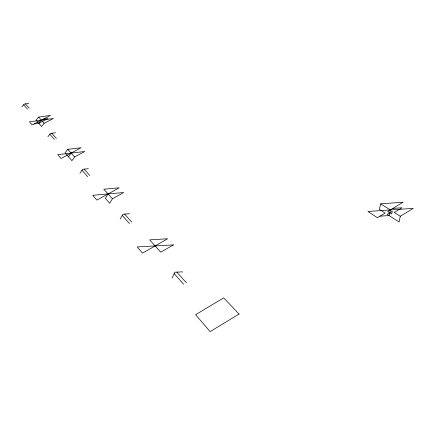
<?xml version="1.0" encoding="UTF-8"?>
<svg xmlns="http://www.w3.org/2000/svg" width="435" height="435" viewBox="0 0 435 435"><rect width="100%" height="100%" fill="white"/><g stroke="black" fill="none" stroke-linecap="round" stroke-linejoin="round"><path stroke-width="0.65" d="M400.282 216.255L399.112 222.024L387.123 214.308L392.283 211.192L391.679 214.009L387.743 211.497L403.12 202.226L380.658 203.836L379.374 209.327L385.165 213.052L377.411 217.723L367.918 211.47L413.25 208.387L400.282 216.255L394.268 212.443L402 207.772L392.887 208.398M172.048 278.079L174.865 272.196L182.646 271.886M120.142 218.995L122.942 214.243L129.532 213.743M112.442 198.751L103.818 189.22L119.212 187.8L96.874 200.095L92.742 195.299L123.709 192.531L112.442 198.751L109.674 203.232L105.319 198.322L108.081 193.928M79.948 173.244L82.666 169.291L88.376 168.688M74.608 156.926L71.927 160.684L65.076 152.957L67.735 149.33L81.176 147.731L61.03 158.476L57.735 154.648L84.754 151.5L74.608 156.926L67.735 149.33M68.464 156.779L71.133 153.087M47.899 136.764L50.514 133.404L55.544 132.746M44.18 123.295L41.602 126.503L36.023 120.212L38.574 117.097L50.498 115.405L32.152 124.943L29.46 121.822L53.413 118.478L44.18 123.295L38.574 117.097M33.995 123.986L38.786 123.328L41.347 120.163M21.75 106.999L24.251 104.09L28.743 103.405M38.786 123.328L47.986 118.537L43.179 119.212M380 216.162L389.091 215.575L390.32 209.947L380.658 203.836M25.371 103.916L29.172 108.141M51.77 133.24L56.381 138.363M84.091 169.139L89.811 175.49M124.589 214.118L131.859 222.198M176.8 272.12L186.359 282.734M23.631 104.813L27.405 109.049M49.862 134.241L54.451 139.379M81.992 170.275L87.674 176.648M122.246 215.428L129.478 223.536M174.163 273.658L183.668 284.316M239.054 314.048L210.132 331.595L195.592 314.712L223.699 297.877L239.054 314.048M173.413 244.9L160.771 252.175L149.629 239.859L167.605 238.782L142.549 253.126L137.215 246.933L173.413 244.9"/></g></svg>
